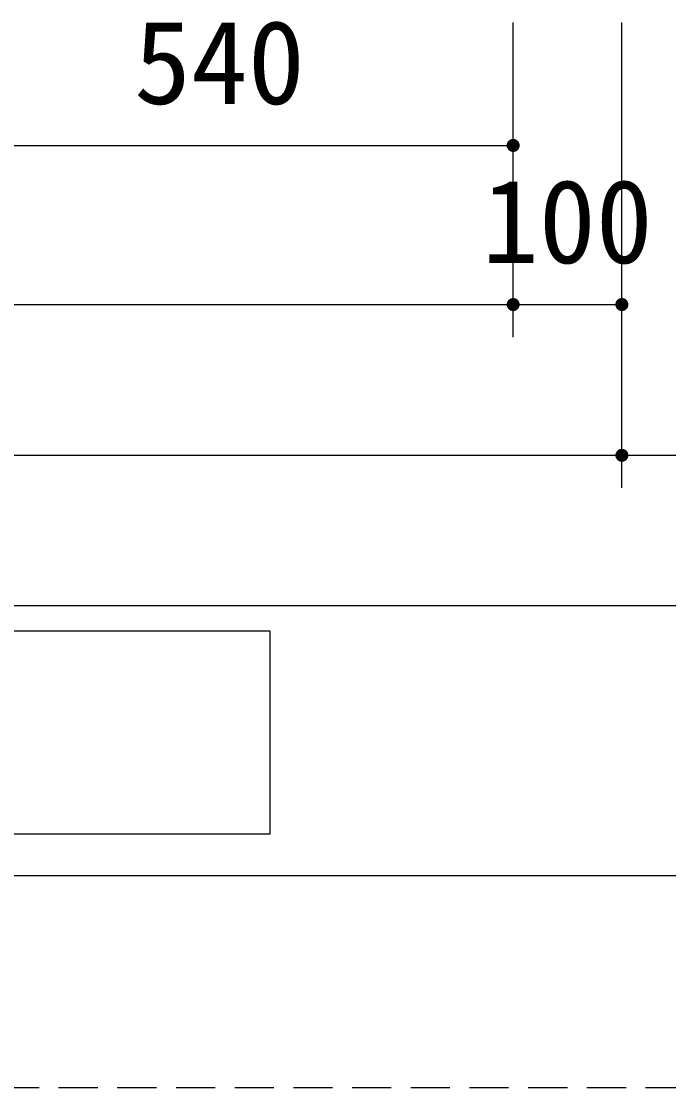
# Model space of a CAD drawing. Units: millimetres, scale not verified. Extents: x -8910 to 8910, y -6308 to 6308.
# Drawn here: x -3826 to -3231, y -5252 to -4271 of the extents above; entities that cross this region are included whole.
import ezdxf
from ezdxf.enums import TextEntityAlignment as Align

# ---------------------------------------------------------------- set-up
doc = ezdxf.new("R2010")
doc.units = ezdxf.units.MM
doc.header["$LTSCALE"] = 30
doc.linetypes.add('DASHED1', pattern=[1.8, 1.2, -0.6])
for name, color, linetype, lineweight in [('0-0_機器', 2, 'Continuous', 25), ('0-1_製作', 5, 'Continuous', 25), ('1-1_Axis_waku', 7, 'Continuous', 25)]:
    doc.layers.add(name, color=color, linetype=linetype, lineweight=lineweight)
doc.styles.add('ＭＳ ゴシック', font='')
doc.styles.get('ＭＳ ゴシック').set_extended_font_data('MS Gothic')

msp = doc.modelspace()

# ---------------------------------------------------------------- linework, layer by layer
at = {"layer": '0-0_機器'}
for p, q in [((-3913.85, -4385.02), (-3373.85, -4385.02)), ((-5973.85, -4531.35), (-3373.85, -4531.35)), ((-3373.85, -4531.35), (-3273.85, -4531.35)), ((-6073.85, -4670), (-3273.85, -4670)), ((-3273.85, -4670), (-2704.85, -4670)), ((-6073.85, -4808), (-2593.82, -4808))]:
    msp.add_line(p, q, dxfattribs=at)
at = {"layer": '0-0_機器', "color": 3}
msp.add_lwpolyline([(-3597.42, -5018.01), (-3597.42, -4831.7), (-5626.75, -4831.7), (-5626.75, -5018.01)], close=True, dxfattribs=at)
at = {"layer": '0-1_製作', "color": 2}
for p, q in [((-3373.85, -4415.02), (-3373.85, -4271.84)), ((-3373.85, -4561.35), (-3373.85, -4271.84)), ((-3273.85, -4561.35), (-3273.85, -4271.84)), ((-3273.85, -4700), (-3273.85, -4271.84)), ((-3273.85, -4700), (-3273.85, -4531.35))]:
    msp.add_line(p, q, dxfattribs=at)
at = {"layer": '0-1_製作'}
for points in [[(-3379.55, -4383.17), (-3373.85, -4385.02), (-3379.74, -4383.9)], [(-3379.28, -4382.47), (-3373.85, -4385.02), (-3379.55, -4383.17)], [(-3378.91, -4381.81), (-3373.85, -4385.02), (-3379.28, -4382.47)], [(-3378.47, -4381.2), (-3373.85, -4385.02), (-3378.91, -4381.81)], [(-3378.47, -4381.2), (-3373.85, -4379.02), (-3373.85, -4385.02)], [(-3377.96, -4380.65), (-3373.85, -4379.02), (-3378.47, -4381.2)], [(-3377.38, -4380.17), (-3373.85, -4379.02), (-3377.96, -4380.65)], [(-3376.74, -4379.76), (-3373.85, -4379.02), (-3377.38, -4380.17)], [(-3376.06, -4379.44), (-3373.85, -4379.02), (-3376.74, -4379.76)], [(-3375.34, -4379.21), (-3373.85, -4379.02), (-3376.06, -4379.44)], [(-3374.6, -4379.07), (-3373.85, -4379.02), (-3375.34, -4379.21)], [(-3373.85, -4379.02), (-3367.85, -4385.02), (-3373.85, -4385.02)], [(-3373.85, -4379.02), (-3367.9, -4384.27), (-3367.85, -4385.02)], [(-3373.85, -4379.02), (-3368.04, -4383.53), (-3367.9, -4384.27)], [(-3373.85, -4379.02), (-3368.27, -4382.81), (-3368.04, -4383.53)], [(-3373.47, -4379.03), (-3368.27, -4382.81), (-3373.85, -4379.02)], [(-3372.72, -4379.13), (-3368.27, -4382.81), (-3373.47, -4379.03)], [(-3372.72, -4379.13), (-3368.59, -4382.13), (-3368.27, -4382.81)], [(-3371.99, -4379.32), (-3368.59, -4382.13), (-3372.72, -4379.13)], [(-3371.99, -4379.32), (-3368.99, -4381.5), (-3368.59, -4382.13)], [(-3371.29, -4379.59), (-3368.99, -4381.5), (-3371.99, -4379.32)], [(-3371.29, -4379.59), (-3369.47, -4380.91), (-3368.99, -4381.5)], [(-3370.63, -4379.96), (-3369.47, -4380.91), (-3371.29, -4379.59)], [(-3370.63, -4379.96), (-3370.02, -4380.4), (-3369.47, -4380.91)], [(-3379.84, -4384.65), (-3373.85, -4385.02), (-3379.85, -4385.02)], [(-3379.85, -4385.02), (-3373.85, -4385.02), (-3379.8, -4385.77)], [(-3379.74, -4383.9), (-3373.85, -4385.02), (-3379.84, -4384.65)], [(-3379.8, -4385.77), (-3373.85, -4385.02), (-3379.66, -4386.51)], [(-3379.66, -4386.51), (-3373.85, -4385.02), (-3373.85, -4391.02)], [(-3379.66, -4386.51), (-3374.23, -4391.01), (-3379.43, -4387.23)], [(-3379.66, -4386.51), (-3373.85, -4391.02), (-3374.23, -4391.01)], [(-3379.43, -4387.23), (-3374.97, -4390.92), (-3379.11, -4387.91)], [(-3379.43, -4387.23), (-3374.23, -4391.01), (-3374.97, -4390.92)], [(-3379.11, -4387.91), (-3375.7, -4390.73), (-3378.7, -4388.55)], [(-3379.11, -4387.91), (-3374.97, -4390.92), (-3375.7, -4390.73)], [(-3378.7, -4388.55), (-3376.4, -4390.45), (-3378.22, -4389.13)], [(-3378.7, -4388.55), (-3375.7, -4390.73), (-3376.4, -4390.45)], [(-3378.22, -4389.13), (-3377.06, -4390.09), (-3377.67, -4389.65)], [(-3378.22, -4389.13), (-3376.4, -4390.45), (-3377.06, -4390.09)], [(-3373.85, -4385.02), (-3373.1, -4390.97), (-3373.85, -4391.02)], [(-3373.85, -4385.02), (-3372.36, -4390.83), (-3373.1, -4390.97)], [(-3373.85, -4385.02), (-3371.64, -4390.6), (-3372.36, -4390.83)], [(-3373.85, -4385.02), (-3370.96, -4390.28), (-3371.64, -4390.6)], [(-3373.85, -4385.02), (-3370.32, -4389.88), (-3370.96, -4390.28)], [(-3373.85, -4385.02), (-3369.74, -4389.4), (-3370.32, -4389.88)], [(-3373.85, -4385.02), (-3369.23, -4388.85), (-3369.74, -4389.4)], [(-3373.85, -4385.02), (-3368.78, -4388.24), (-3369.23, -4388.85)], [(-3367.85, -4385.02), (-3368.78, -4388.24), (-3373.85, -4385.02)], [(-3367.85, -4385.02), (-3368.42, -4387.58), (-3368.78, -4388.24)], [(-3367.85, -4385.02), (-3368.14, -4386.88), (-3368.42, -4387.58)], [(-3367.85, -4385.02), (-3367.95, -4386.15), (-3368.14, -4386.88)], [(-3367.85, -4385.02), (-3367.86, -4385.4), (-3367.95, -4386.15)], [(-3379.74, -4530.22), (-3373.85, -4531.35), (-3379.84, -4530.97)], [(-3379.55, -4529.49), (-3373.85, -4531.35), (-3379.74, -4530.22)], [(-3379.28, -4528.79), (-3373.85, -4531.35), (-3379.55, -4529.49)], [(-3378.91, -4528.13), (-3373.85, -4531.35), (-3379.28, -4528.79)], [(-3378.47, -4527.52), (-3373.85, -4531.35), (-3378.91, -4528.13)], [(-3378.47, -4527.52), (-3373.85, -4525.35), (-3373.85, -4531.35)], [(-3377.96, -4526.97), (-3373.85, -4525.35), (-3378.47, -4527.52)], [(-3377.38, -4526.49), (-3373.85, -4525.35), (-3377.96, -4526.97)], [(-3376.74, -4526.09), (-3373.85, -4525.35), (-3377.38, -4526.49)], [(-3376.06, -4525.77), (-3373.85, -4525.35), (-3376.74, -4526.09)], [(-3375.34, -4525.54), (-3373.85, -4525.35), (-3376.06, -4525.77)], [(-3374.6, -4525.39), (-3373.85, -4525.35), (-3375.34, -4525.54)], [(-3373.85, -4525.35), (-3367.85, -4531.35), (-3373.85, -4531.35)], [(-3373.85, -4525.35), (-3367.9, -4530.59), (-3367.85, -4531.35)], [(-3373.85, -4525.35), (-3368.04, -4529.85), (-3367.9, -4530.59)], [(-3373.85, -4525.35), (-3368.27, -4529.14), (-3368.04, -4529.85)], [(-3373.47, -4525.36), (-3368.27, -4529.14), (-3373.85, -4525.35)], [(-3372.72, -4525.45), (-3368.27, -4529.14), (-3373.47, -4525.36)], [(-3372.72, -4525.45), (-3368.59, -4528.46), (-3368.27, -4529.14)], [(-3371.99, -4525.64), (-3368.59, -4528.46), (-3372.72, -4525.45)], [(-3371.99, -4525.64), (-3368.99, -4527.82), (-3368.59, -4528.46)], [(-3371.29, -4525.92), (-3368.99, -4527.82), (-3371.99, -4525.64)], [(-3371.29, -4525.92), (-3369.47, -4527.24), (-3368.99, -4527.82)], [(-3370.63, -4526.28), (-3369.47, -4527.24), (-3371.29, -4525.92)], [(-3370.63, -4526.28), (-3370.02, -4526.72), (-3369.47, -4527.24)], [(-3279.74, -4530.22), (-3273.85, -4531.35), (-3279.83, -4530.97)], [(-3279.55, -4529.49), (-3273.85, -4531.35), (-3279.74, -4530.22)], [(-3279.28, -4528.79), (-3273.85, -4531.35), (-3279.55, -4529.49)], [(-3278.91, -4528.13), (-3273.85, -4531.35), (-3279.28, -4528.79)], [(-3278.47, -4527.52), (-3273.85, -4531.35), (-3278.91, -4528.13)], [(-3278.47, -4527.52), (-3273.85, -4525.35), (-3273.85, -4531.35)], [(-3277.95, -4526.97), (-3273.85, -4525.35), (-3278.47, -4527.52)], [(-3277.37, -4526.49), (-3273.85, -4525.35), (-3277.95, -4526.97)], [(-3276.74, -4526.09), (-3273.85, -4525.35), (-3277.37, -4526.49)], [(-3276.06, -4525.77), (-3273.85, -4525.35), (-3276.74, -4526.09)], [(-3275.34, -4525.54), (-3273.85, -4525.35), (-3276.06, -4525.77)], [(-3274.6, -4525.39), (-3273.85, -4525.35), (-3275.34, -4525.54)], [(-3273.85, -4525.35), (-3267.85, -4531.35), (-3273.85, -4531.35)], [(-3273.85, -4525.35), (-3267.89, -4530.59), (-3267.85, -4531.35)], [(-3273.85, -4525.35), (-3268.04, -4529.85), (-3267.89, -4530.59)], [(-3273.85, -4525.35), (-3268.27, -4529.14), (-3268.04, -4529.85)], [(-3273.47, -4525.36), (-3268.27, -4529.14), (-3273.85, -4525.35)], [(-3273.47, -4525.36), (-3268.59, -4528.46), (-3268.27, -4529.14)], [(-3272.72, -4525.45), (-3268.59, -4528.46), (-3273.47, -4525.36)], [(-3272.72, -4525.45), (-3268.99, -4527.82), (-3268.59, -4528.46)], [(-3271.99, -4525.64), (-3268.99, -4527.82), (-3272.72, -4525.45)], [(-3271.99, -4525.64), (-3269.47, -4527.24), (-3268.99, -4527.82)], [(-3271.29, -4525.92), (-3269.47, -4527.24), (-3271.99, -4525.64)], [(-3271.29, -4525.92), (-3270.02, -4526.72), (-3269.47, -4527.24)], [(-3270.63, -4526.28), (-3270.02, -4526.72), (-3271.29, -4525.92)], [(-3379.84, -4530.97), (-3373.85, -4531.35), (-3379.85, -4531.35)], [(-3379.85, -4531.35), (-3373.85, -4531.35), (-3379.8, -4532.1)], [(-3379.8, -4532.1), (-3373.85, -4531.35), (-3379.66, -4532.84)], [(-3379.66, -4532.84), (-3373.85, -4531.35), (-3373.85, -4537.35)], [(-3379.66, -4532.84), (-3374.23, -4537.33), (-3379.43, -4533.56)], [(-3379.66, -4532.84), (-3373.85, -4537.35), (-3374.23, -4537.33)], [(-3379.43, -4533.56), (-3374.97, -4537.24), (-3379.11, -4534.24)], [(-3379.43, -4533.56), (-3374.23, -4537.33), (-3374.97, -4537.24)], [(-3379.11, -4534.24), (-3375.7, -4537.05), (-3378.7, -4534.87)], [(-3379.11, -4534.24), (-3374.97, -4537.24), (-3375.7, -4537.05)], [(-3378.7, -4534.87), (-3376.4, -4536.78), (-3378.22, -4535.45)], [(-3378.7, -4534.87), (-3375.7, -4537.05), (-3376.4, -4536.78)], [(-3378.22, -4535.45), (-3377.06, -4536.41), (-3377.67, -4535.97)], [(-3378.22, -4535.45), (-3376.4, -4536.78), (-3377.06, -4536.41)], [(-3373.85, -4531.35), (-3373.1, -4537.3), (-3373.85, -4537.35)], [(-3373.85, -4531.35), (-3372.36, -4537.16), (-3373.1, -4537.3)], [(-3373.85, -4531.35), (-3371.64, -4536.93), (-3372.36, -4537.16)], [(-3373.85, -4531.35), (-3370.96, -4536.6), (-3371.64, -4536.93)], [(-3373.85, -4531.35), (-3370.32, -4536.2), (-3370.96, -4536.6)], [(-3373.85, -4531.35), (-3369.74, -4535.72), (-3370.32, -4536.2)], [(-3373.85, -4531.35), (-3369.23, -4535.17), (-3369.74, -4535.72)], [(-3373.85, -4531.35), (-3368.78, -4534.56), (-3369.23, -4535.17)], [(-3367.85, -4531.35), (-3368.78, -4534.56), (-3373.85, -4531.35)], [(-3367.85, -4531.35), (-3368.42, -4533.9), (-3368.78, -4534.56)], [(-3367.85, -4531.35), (-3368.14, -4533.2), (-3368.42, -4533.9)], [(-3367.85, -4531.35), (-3367.95, -4532.47), (-3368.14, -4533.2)], [(-3367.85, -4531.35), (-3367.86, -4531.72), (-3367.95, -4532.47)], [(-3279.83, -4530.97), (-3273.85, -4531.35), (-3279.85, -4531.35)], [(-3279.85, -4531.35), (-3273.85, -4531.35), (-3279.8, -4532.1)], [(-3279.8, -4532.1), (-3273.85, -4531.35), (-3279.66, -4532.84)], [(-3279.66, -4532.84), (-3273.85, -4531.35), (-3273.85, -4537.35)], [(-3279.66, -4532.84), (-3273.85, -4537.35), (-3279.43, -4533.56)], [(-3279.43, -4533.56), (-3274.22, -4537.33), (-3279.1, -4534.24)], [(-3279.43, -4533.56), (-3273.85, -4537.35), (-3274.22, -4537.33)], [(-3279.1, -4534.24), (-3274.97, -4537.24), (-3278.7, -4534.87)], [(-3279.1, -4534.24), (-3274.22, -4537.33), (-3274.97, -4537.24)], [(-3278.7, -4534.87), (-3275.7, -4537.05), (-3278.22, -4535.45)], [(-3278.7, -4534.87), (-3274.97, -4537.24), (-3275.7, -4537.05)], [(-3278.22, -4535.45), (-3276.4, -4536.78), (-3277.67, -4535.97)], [(-3278.22, -4535.45), (-3275.7, -4537.05), (-3276.4, -4536.78)], [(-3277.67, -4535.97), (-3276.4, -4536.78), (-3277.06, -4536.41)], [(-3273.85, -4531.35), (-3273.09, -4537.3), (-3273.85, -4537.35)], [(-3273.85, -4531.35), (-3272.35, -4537.16), (-3273.09, -4537.3)], [(-3273.85, -4531.35), (-3271.64, -4536.93), (-3272.35, -4537.16)], [(-3273.85, -4531.35), (-3270.96, -4536.6), (-3271.64, -4536.93)], [(-3273.85, -4531.35), (-3270.32, -4536.2), (-3270.96, -4536.6)], [(-3273.85, -4531.35), (-3269.74, -4535.72), (-3270.32, -4536.2)], [(-3273.85, -4531.35), (-3269.22, -4535.17), (-3269.74, -4535.72)], [(-3273.85, -4531.35), (-3268.78, -4534.56), (-3269.22, -4535.17)], [(-3267.85, -4531.35), (-3268.78, -4534.56), (-3273.85, -4531.35)], [(-3267.85, -4531.35), (-3268.42, -4533.9), (-3268.78, -4534.56)], [(-3267.85, -4531.35), (-3268.14, -4533.2), (-3268.42, -4533.9)], [(-3267.85, -4531.35), (-3267.95, -4532.47), (-3268.14, -4533.2)], [(-3267.85, -4531.35), (-3267.86, -4531.72), (-3267.95, -4532.47)], [(-3279.28, -4667.44), (-3273.85, -4670), (-3279.55, -4668.15)], [(-3279.28, -4667.44), (-3273.85, -4670), (-3279.55, -4668.15)], [(-3278.91, -4666.78), (-3273.85, -4670), (-3279.28, -4667.44)], [(-3278.91, -4666.78), (-3273.85, -4670), (-3279.28, -4667.44)], [(-3278.47, -4666.17), (-3273.85, -4670), (-3278.91, -4666.78)], [(-3278.47, -4666.17), (-3273.85, -4670), (-3278.91, -4666.78)], [(-3278.47, -4666.17), (-3273.85, -4664), (-3273.85, -4670)], [(-3277.95, -4665.63), (-3273.85, -4664), (-3278.47, -4666.17)], [(-3278.47, -4666.17), (-3273.85, -4664), (-3273.85, -4670)], [(-3277.95, -4665.63), (-3273.85, -4664), (-3278.47, -4666.17)], [(-3277.37, -4665.15), (-3273.85, -4664), (-3277.95, -4665.63)], [(-3277.37, -4665.15), (-3273.85, -4664), (-3277.95, -4665.63)], [(-3276.74, -4664.74), (-3273.85, -4664), (-3277.37, -4665.15)], [(-3276.74, -4664.74), (-3273.85, -4664), (-3277.37, -4665.15)], [(-3276.06, -4664.42), (-3273.85, -4664), (-3276.74, -4664.74)], [(-3276.06, -4664.42), (-3273.85, -4664), (-3276.74, -4664.74)], [(-3275.34, -4664.19), (-3273.85, -4664), (-3276.06, -4664.42)], [(-3275.34, -4664.19), (-3273.85, -4664), (-3276.06, -4664.42)], [(-3274.6, -4664.05), (-3273.85, -4664), (-3275.34, -4664.19)], [(-3274.6, -4664.05), (-3273.85, -4664), (-3275.34, -4664.19)], [(-3273.85, -4664), (-3267.85, -4670), (-3273.85, -4670)], [(-3273.85, -4664), (-3267.89, -4669.25), (-3267.85, -4670)], [(-3273.85, -4664), (-3268.04, -4668.51), (-3267.89, -4669.25)], [(-3273.85, -4664), (-3268.27, -4667.79), (-3268.04, -4668.51)], [(-3273.47, -4664.01), (-3268.27, -4667.79), (-3273.85, -4664)], [(-3273.85, -4664), (-3267.85, -4670), (-3273.85, -4670)], [(-3273.85, -4664), (-3267.89, -4669.25), (-3267.85, -4670)], [(-3273.85, -4664), (-3268.04, -4668.51), (-3267.89, -4669.25)], [(-3273.85, -4664), (-3268.27, -4667.79), (-3268.04, -4668.51)], [(-3273.47, -4664.01), (-3268.27, -4667.79), (-3273.85, -4664)], [(-3273.47, -4664.01), (-3268.59, -4667.11), (-3268.27, -4667.79)], [(-3272.72, -4664.11), (-3268.59, -4667.11), (-3273.47, -4664.01)], [(-3273.47, -4664.01), (-3268.59, -4667.11), (-3268.27, -4667.79)], [(-3272.72, -4664.11), (-3268.59, -4667.11), (-3273.47, -4664.01)], [(-3272.72, -4664.11), (-3268.99, -4666.47), (-3268.59, -4667.11)], [(-3271.99, -4664.29), (-3268.99, -4666.47), (-3272.72, -4664.11)], [(-3272.72, -4664.11), (-3268.99, -4666.47), (-3268.59, -4667.11)], [(-3271.99, -4664.29), (-3268.99, -4666.47), (-3272.72, -4664.11)], [(-3271.99, -4664.29), (-3269.47, -4665.89), (-3268.99, -4666.47)], [(-3271.29, -4664.57), (-3269.47, -4665.89), (-3271.99, -4664.29)], [(-3271.99, -4664.29), (-3269.47, -4665.89), (-3268.99, -4666.47)], [(-3271.29, -4664.57), (-3269.47, -4665.89), (-3271.99, -4664.29)], [(-3271.29, -4664.57), (-3270.02, -4665.38), (-3269.47, -4665.89)], [(-3270.63, -4664.93), (-3270.02, -4665.38), (-3271.29, -4664.57)], [(-3271.29, -4664.57), (-3270.02, -4665.38), (-3269.47, -4665.89)], [(-3270.63, -4664.93), (-3270.02, -4665.38), (-3271.29, -4664.57)], [(-3279.83, -4669.62), (-3273.85, -4670), (-3279.85, -4670)], [(-3279.83, -4669.62), (-3273.85, -4670), (-3279.85, -4670)], [(-3279.85, -4670), (-3273.85, -4670), (-3279.8, -4670.75)], [(-3279.85, -4670), (-3273.85, -4670), (-3279.8, -4670.75)], [(-3279.74, -4668.88), (-3273.85, -4670), (-3279.83, -4669.62)], [(-3279.74, -4668.88), (-3273.85, -4670), (-3279.83, -4669.62)], [(-3279.8, -4670.75), (-3273.85, -4670), (-3279.66, -4671.49)], [(-3279.8, -4670.75), (-3273.85, -4670), (-3279.66, -4671.49)], [(-3279.55, -4668.15), (-3273.85, -4670), (-3279.74, -4668.88)], [(-3279.55, -4668.15), (-3273.85, -4670), (-3279.74, -4668.88)], [(-3279.66, -4671.49), (-3273.85, -4670), (-3273.85, -4676)], [(-3279.66, -4671.49), (-3273.85, -4670), (-3273.85, -4676)], [(-3279.66, -4671.49), (-3273.85, -4676), (-3279.43, -4672.21)], [(-3279.66, -4671.49), (-3273.85, -4676), (-3279.43, -4672.21)], [(-3279.43, -4672.21), (-3274.22, -4675.99), (-3279.1, -4672.89)], [(-3279.43, -4672.21), (-3273.85, -4676), (-3274.22, -4675.99)], [(-3279.43, -4672.21), (-3274.22, -4675.99), (-3279.1, -4672.89)], [(-3279.43, -4672.21), (-3273.85, -4676), (-3274.22, -4675.99)], [(-3279.1, -4672.89), (-3274.97, -4675.89), (-3278.7, -4673.53)], [(-3279.1, -4672.89), (-3274.22, -4675.99), (-3274.97, -4675.89)], [(-3279.1, -4672.89), (-3274.97, -4675.89), (-3278.7, -4673.53)], [(-3279.1, -4672.89), (-3274.22, -4675.99), (-3274.97, -4675.89)], [(-3278.7, -4673.53), (-3275.7, -4675.71), (-3278.22, -4674.11)], [(-3278.7, -4673.53), (-3274.97, -4675.89), (-3275.7, -4675.71)], [(-3278.7, -4673.53), (-3275.7, -4675.71), (-3278.22, -4674.11)], [(-3278.7, -4673.53), (-3274.97, -4675.89), (-3275.7, -4675.71)], [(-3278.22, -4674.11), (-3276.4, -4675.43), (-3277.67, -4674.62)], [(-3278.22, -4674.11), (-3275.7, -4675.71), (-3276.4, -4675.43)], [(-3278.22, -4674.11), (-3276.4, -4675.43), (-3277.67, -4674.62)], [(-3278.22, -4674.11), (-3275.7, -4675.71), (-3276.4, -4675.43)], [(-3277.67, -4674.62), (-3276.4, -4675.43), (-3277.06, -4675.07)], [(-3277.67, -4674.62), (-3276.4, -4675.43), (-3277.06, -4675.07)], [(-3273.85, -4670), (-3273.09, -4675.95), (-3273.85, -4676)], [(-3273.85, -4670), (-3272.35, -4675.81), (-3273.09, -4675.95)], [(-3273.85, -4670), (-3271.64, -4675.58), (-3272.35, -4675.81)], [(-3273.85, -4670), (-3270.96, -4675.26), (-3271.64, -4675.58)], [(-3273.85, -4670), (-3270.32, -4674.85), (-3270.96, -4675.26)], [(-3273.85, -4670), (-3269.74, -4674.37), (-3270.32, -4674.85)], [(-3273.85, -4670), (-3269.22, -4673.82), (-3269.74, -4674.37)], [(-3273.85, -4670), (-3268.78, -4673.21), (-3269.22, -4673.82)], [(-3267.85, -4670), (-3268.78, -4673.21), (-3273.85, -4670)], [(-3273.85, -4670), (-3273.09, -4675.95), (-3273.85, -4676)], [(-3273.85, -4670), (-3272.35, -4675.81), (-3273.09, -4675.95)], [(-3273.85, -4670), (-3271.64, -4675.58), (-3272.35, -4675.81)], [(-3273.85, -4670), (-3270.96, -4675.26), (-3271.64, -4675.58)], [(-3273.85, -4670), (-3270.32, -4674.85), (-3270.96, -4675.26)], [(-3273.85, -4670), (-3269.74, -4674.37), (-3270.32, -4674.85)], [(-3273.85, -4670), (-3269.22, -4673.82), (-3269.74, -4674.37)], [(-3273.85, -4670), (-3268.78, -4673.21), (-3269.22, -4673.82)], [(-3267.85, -4670), (-3268.78, -4673.21), (-3273.85, -4670)], [(-3267.85, -4670), (-3268.42, -4672.55), (-3268.78, -4673.21)], [(-3267.85, -4670), (-3268.42, -4672.55), (-3268.78, -4673.21)], [(-3267.85, -4670), (-3268.14, -4671.85), (-3268.42, -4672.55)], [(-3267.85, -4670), (-3268.14, -4671.85), (-3268.42, -4672.55)], [(-3267.85, -4670), (-3267.95, -4671.12), (-3268.14, -4671.85)], [(-3267.85, -4670), (-3267.95, -4671.12), (-3268.14, -4671.85)], [(-3267.85, -4670), (-3267.86, -4670.38), (-3267.95, -4671.12)], [(-3267.85, -4670), (-3267.86, -4670.38), (-3267.95, -4671.12)]]:
    msp.add_solid(points, dxfattribs=at)
at = {"layer": '1-1_Axis_waku'}
msp.add_line((-7770, -5056.5), (8400, -5056.5), dxfattribs=at)
at = {"layer": '1-1_Axis_waku', "linetype": 'DASHED1'}
msp.add_line((240, -5251.5), (-7770, -5251.5), dxfattribs=at)

# ---------------------------------------------------------------- texts
at = {"layer": '0-0_機器', "color": 4, "style": 'ＭＳ ゴシック'}
for s, p in [('540', (-3722.6, -4370.02)), ('100', (-3402.6, -4516.35))]:
    msp.add_text(s, height=76.98, dxfattribs=at).set_placement(p, align=Align.BOTTOM_LEFT)

doc.saveas('drawing.dxf')
